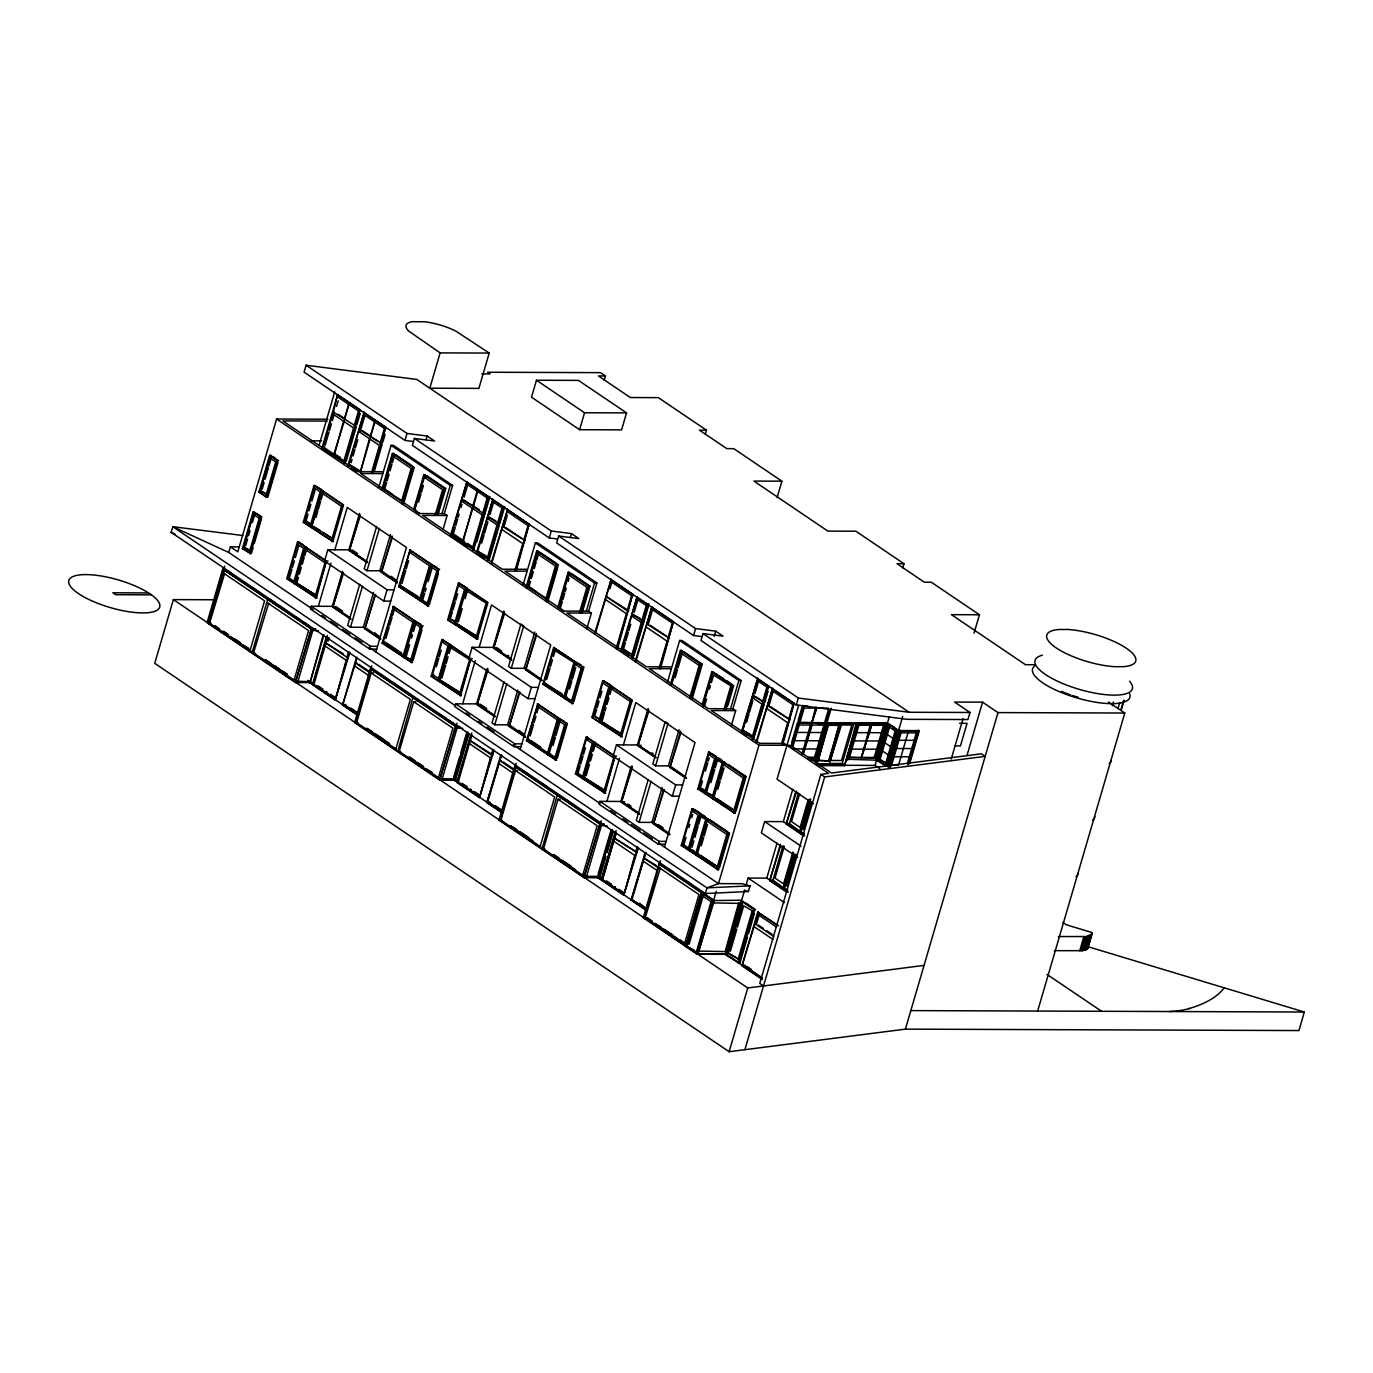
<?xml version="1.0" encoding="UTF-8"?>
<svg xmlns="http://www.w3.org/2000/svg" width="1373" height="1373" viewBox="0 0 1373 1373"><rect width="100%" height="100%" fill="white"/><g stroke="black" fill="none" stroke-linecap="round" stroke-linejoin="round"><path stroke-width="1.5" d="M1062.874 922.45L1066.358 924.801L1092.187 932.593L1092.17 933.777L1086.506 936.54L1058.36 936.558M705.31 893.514L706.958 887.868L718.491 883.611L741.815 883.697L750.053 885.877L748.388 891.523L705.31 893.514L171.144 532.346L172.809 526.7L242.849 535.521M213.862 599.761L173.376 599.606L154.737 663.348L729.132 1051.718L905.408 1029.132L1298.927 1030.557L1304.35 1012.021L1088.051 946.718L1086.918 949.327L1082.37 950.665L1054.224 950.682M223.233 569.297L208.078 623.067M210.412 615.121L213.433 604.807M214.48 601.202L217.586 590.596M218.547 587.301L220.298 581.328M222.615 573.382L224.709 566.225M313.164 609.543L228.742 552.461L230.389 546.814L238.902 546.832M208.765 623.805L224.468 570.121M250.315 651.626L250.624 650.596L209.554 623.205L224.674 573.485M209.829 624.252L210.12 623.222M327.924 419.228L276.608 419.04L237.786 551.809L230.389 546.814M253.095 547.552L251.31 553.662L242.369 548.651L253.113 511.94L260.561 515.939M277.964 462.495L267.821 497.18L266.293 497.163L258.896 492.169L269.64 455.441L271.168 455.441M253.284 513.983L243.141 548.668L250.538 553.662L261.282 516.934L253.885 511.94M253.284 514.309L259.24 518.325L249.594 551.294L243.656 547.278L253.284 514.309L254.812 514.309L252.409 522.564M267.649 494.795L260.166 490.779L269.812 457.81L271.339 457.827L268.936 466.065M245.664 545.63L247.586 539.04M248.547 535.745L250.006 530.802M262.192 489.131L264.114 482.541M265.075 479.246L268.456 467.712M266.122 494.795L275.75 461.843L269.812 457.81M249.766 553.662L260.51 516.934L253.113 511.94M266.293 497.163L277.037 460.453L269.64 455.441M701.603 636.591L693.554 635.51L556.666 542.953L558.691 536.019L695.579 628.577L715.728 631.168L723.125 636.162L702.993 633.571L700.968 640.505L796.289 704.967L906.987 719.332L967.931 719.538L969.99 712.484L909.063 712.261L416.843 379.446L306.11 365.235L304.085 372.152L404.984 440.39L413.033 441.471M254.28 543.468L261.436 518.994M250.04 650.596L264.577 600.859L224.091 573.485M293.719 681.368L294.594 680.322L253.524 652.947L268.645 603.21M253.799 653.994L254.108 652.947M319.12 445.264L334.737 391.854M345.636 463.285L321.9 448.284L337.586 394.6L333.364 412.054L355.641 426.076M322.672 448.284L332.815 413.599M325.195 445.247L329.039 432.066M329.52 430.418L331.459 423.828M332.42 420.533L334.343 413.942M336.557 406.408L338.204 400.744M317.06 598.13L286.768 578.685L297.512 541.957L299.039 541.957M333.57 541.631L303.296 522.186L314.022 485.458L321.471 489.474M314.211 487.827L320.149 491.86L310.504 524.812L304.566 520.796L314.795 485.458L343.542 504.904L332.815 541.631L303.296 522.186M291.986 569.057L289.583 577.295L288.055 577.295L293.994 581.311L303.622 548.342L297.684 544.326M292.466 567.409L294.406 560.819M295.367 557.524L298.73 545.991M310.555 523.817L306.093 520.796L308.033 514.206M308.994 510.91L310.916 504.32M311.877 501.025L315.258 489.492M297.323 575.527L305.081 548.994M312.649 523.113L321.007 494.555M295.452 582.289L316.871 595.745L295.452 582.289L305.081 549.337L306.608 549.337L304.686 555.928M323.444 532.535L333.399 539.263L311.963 525.79L321.608 492.838L323.136 492.838L321.213 499.429M335.39 454.103L334.017 453.691L344.417 420.739M345.567 419.263L344.194 418.851L349.377 403.799M296.98 582.289L298.422 577.346M299.383 574.051L301.322 567.461M302.283 564.166L304.205 557.575M315.91 517.57L317.832 510.962M318.313 509.314L320.733 501.076M334.617 454.103L343.645 420.739M344.812 419.263L348.605 403.782M345.447 460.916L343.919 460.916L353.565 427.947L332.815 413.925M354.114 426.076L358.507 411.008L337.775 396.986L339.303 396.986M344.091 463.285L359.795 409.617L337.586 394.6M344.863 463.285L359.795 409.617M346.219 461.259L356.362 426.574L354.869 426.076M356.911 424.686L360.224 413.393M348.57 465.79L364.257 412.123L347.798 465.79L349.326 465.79M351.093 462.752L352.054 459.457M353.015 456.162L354.938 449.572M355.418 447.924L357.838 439.686M364.652 416.379L360.79 429.56L359.263 429.56L381.54 443.582M351.128 619.034L332.335 606.334L311.345 606.248L310.521 609.08L369.715 649.103L376.7 649.12M390.756 601.099L383.753 601.082L324.56 561.059L327.855 549.749L348.845 549.835L367.655 562.535M315.344 595.745L324.989 562.793L305.081 549.337M331.871 539.246L341.499 506.294L321.608 492.838M315.533 598.13L326.259 561.403L297.512 541.957M332.043 541.631L342.787 504.904L314.022 485.458M294.011 680.322L308.565 630.602L268.061 603.21M295.452 682.535L311.156 628.868L222.769 568.988L207.066 622.656L295.452 682.535L310.023 682.587L323.977 634.892M318.347 606.282L330.962 563.136M334.858 549.784L347.249 507.409L406.442 547.432L375.876 651.952M313.284 628.885L297.598 682.553L295.847 681.368M369.543 438.244L360.515 471.626L370.315 438.244M371.465 436.786L370.092 436.374L375.275 421.305M370.71 436.786L374.503 421.305M310.023 682.587L323.221 634.875M332.335 606.334L342.546 571.408M348.845 549.835L359.469 513.519M371.517 472.604L379.463 445.47L358.713 431.448L360.241 431.448M380.012 443.582L384.406 428.513L363.673 414.492L365.201 414.492M350.372 619.034L332.798 607.158L342.838 572.816M366.883 562.535L349.326 550.659L359.949 514.291M372.323 472.844L385.693 427.123L363.485 412.123M343.61 572.816L332.798 607.158M360.31 515.682L349.326 550.659M373.147 472.638L385.693 427.123M374.503 470.596L382.26 444.08L380.767 443.582M382.81 442.192L385.024 434.657M312.632 683.754L307.672 680.407L314.16 683.771L312.632 683.754L326.311 636.969M327.495 635.407L312.958 685.093L335.166 700.11L349.875 652.398M313.731 685.093L327.581 637.45M328.01 641.225L329.108 637.467M378.776 487.449L391.082 445.35L393.416 445.367L452.609 485.39L444.337 513.639L447.117 515.51L443.067 529.36M381.625 490.23L392.352 453.502L393.897 453.502M382.981 488.187L393.124 453.502L413.479 467.266L402.735 503.994M403.044 501.42L383.187 489.028L392.815 456.076L394.343 456.076L392.421 462.667M392.352 494.194L384.715 489.028L386.637 482.438M387.117 480.79L389.057 474.2M390.018 470.905L391.94 464.314M359.726 584.263L347.712 625.35L350.493 627.238L363.313 627.272L379.686 638.342M376.631 526.494L364.24 568.851L367.003 570.739L379.84 570.773L396.196 581.843M404.984 440.39L407.009 433.456L306.11 365.235M350.493 627.238L362.506 586.151M367.003 570.739L379.394 528.365M334.858 698.788L313.799 684.561L335.63 698.788L346.133 660.259L325.075 646.014M348.519 657.358L346.991 657.341L348.639 651.694M335.166 700.11L349.12 652.398M407.009 433.456L427.157 436.048L434.555 441.042L414.406 438.45L412.381 445.384L549.269 537.941L557.318 539.023M440.115 352.895L429.8 388.216L478.885 388.387L489.217 353.067L455.87 331.116A32.454 9.868 16.3 0 0 424.789 321.763L412.106 321.711A32.454 9.868 16.3 0 0 408.519 330.944L440.115 352.895L489.217 353.067M363.313 627.272L373.525 592.347M379.84 570.773L390.464 534.457M401.517 501.42L411.145 468.468L392.815 456.076M357.924 715.505L342.563 705.104L356.517 657.392M380.681 639.526L364.858 628.834L374.915 594.492M397.192 583.027L381.385 572.335L392.026 535.968M401.963 503.977L412.707 467.266L392.352 453.502M357.272 657.41L342.563 705.104M375.67 594.492L364.858 628.834M392.369 537.358L381.385 572.335M403.508 503.994L414.234 467.266L412.707 467.266M426.128 439.566L427.157 436.048M369.715 649.103L370.538 646.271L311.345 606.248M383.753 601.082L387.066 589.772L327.855 549.749M413.668 509.452L423.811 474.766L425.338 474.766M414.423 509.452L423.982 476.809M419.623 513.674L414.629 510.293L424.274 477.323L425.802 477.341M418.576 502.055L420.979 493.817M421.46 492.169L423.382 485.579M467.506 732.427L453.553 780.156L458.788 782.661L455.081 780.156L439.738 780.104L354.646 722.576L370.35 668.891L372.478 668.908M371.86 665.716L355.83 722.987M357.581 717.015L359.331 711.06M365.716 689.195L371.534 669.303M396.402 749.16L356.637 722.661L371.173 672.942L373.319 672.942M356.911 723.708L357.22 722.679M412.415 662.593L382.123 643.148L393.622 606.437L422.386 625.882L411.643 662.593L382.878 643.148L393.622 606.437M428.925 606.111L398.633 586.649L410.149 549.938L438.897 569.383L428.17 606.094L420.756 601.099L430.899 566.414M410.149 549.938L399.406 586.649L419.125 599.984M385.899 638.462L389.263 626.929M389.743 625.281L392.163 617.043M392.644 615.396L394.566 608.805M401.929 583.628L405.79 570.447M406.271 568.8L408.673 560.544M435.224 514.926L442.604 489.732L424.274 477.323M436.408 515.047L444.148 488.531L423.811 474.766M437.163 515.047L444.921 488.531L424.566 474.766M437.936 515.047L445.693 488.531L427.037 475.916M442.02 513.622L450.275 485.373L391.082 445.35M404.829 655.23L403.302 655.213L412.93 622.261L393.038 608.805M421.357 598.731L419.829 598.714L429.457 565.762L409.549 552.306L411.093 552.306M404.246 657.598L414.389 622.913M409.652 644.675L406.288 656.208L404.76 656.208L412.226 660.224M411.591 638.085L412.552 634.789M413.513 631.494L415.435 624.904M424.738 593.119L422.815 599.709L421.271 599.709L428.754 603.725M425.218 591.471L426.179 588.176M428.101 581.586L431.963 568.405M410.699 660.224L420.344 627.255L414.389 623.239L415.933 623.256M427.226 603.725L436.854 570.773L430.916 566.74L432.444 566.757M410.87 662.593L421.614 625.865L392.867 606.42M427.398 606.094L438.141 569.383L409.377 549.938M412.998 660.567L421.957 629.95M429.526 604.069L438.468 573.468M467.009 481.597L450.55 535.264L467.627 546.814M451.322 535.264L466.46 483.485M473.067 507.735L462.667 540.687L464.04 541.099L453.365 533.874L455.287 527.283M455.767 525.636L457.69 519.045M458.17 517.398L459.148 514.103M461.071 507.512L462.032 504.217M464.091 497.163L467.404 485.853M395.819 749.16L410.355 699.423L371.173 672.942M438.948 777.925L399.183 751.443L413.719 701.706L415.865 701.706M399.457 752.473L399.766 751.443M474.217 506.259L472.844 505.848L477.255 490.779L478.628 491.191M463.267 541.099L472.295 507.718M473.462 506.259L477.855 491.191M461.431 695.751L431.139 676.288L441.883 639.578L443.41 639.578M477.941 639.252L447.667 619.807L458.393 583.079L465.842 587.078M439.892 678.931L432.426 674.898L442.638 639.578L469.755 657.907M456.42 622.432L448.937 618.416L459.166 583.079L487.93 602.524L477.186 639.252L457.466 625.916M436.357 666.677L438.776 658.439M439.257 656.792L441.179 650.201M452.404 611.826L450.464 618.416L448.937 618.416M452.884 610.178L455.287 601.94M455.767 600.293L457.707 593.702M474.097 547.896L472.569 547.896L482.215 514.944L461.465 500.922L462.993 500.922M484.291 513.056L482.764 513.056L487.158 497.987L466.425 483.965M466.236 481.597L488.445 496.597L472.741 550.264L474.286 550.281M473.513 550.281L489.2 496.597M476.671 542.112L489.423 498.485M438.365 678.931L447.993 645.962L442.055 641.946L443.582 641.946M454.892 622.432L464.52 589.463L458.582 585.447M492.907 499.103L476.448 552.77L484.377 558.142M439.823 679.91L461.259 693.365L439.823 679.91L450.052 644.572M456.334 623.411L477.77 636.883L456.334 623.411L466.563 588.09M488.891 557.901L477.718 551.38L492.358 500.991M441.831 678.262L445.693 665.081M446.174 663.434L448.096 656.843M449.057 653.548L450.996 646.958L449.452 646.958L470.888 660.413M458.359 621.763L462.203 608.582M465.104 598.697L467.506 590.459L465.979 590.459L487.415 603.914M481.666 543.142L484.068 534.904M484.549 533.256L487.93 521.723M489.989 514.669L493.851 501.488L492.323 501.471L501.969 507.993L497.558 523.062L499.086 523.062M536.465 380.235L531.505 397.175L579.612 429.698L621.591 429.852L626.534 412.895L578.445 380.39L536.465 380.235L584.555 412.758L626.534 412.895M487.364 557.901L497.009 524.949L487.364 518.428L488.891 518.428M492.135 499.103L503.239 506.603L487.552 560.27L489.08 560.287L499.223 525.602M488.307 560.287L504.011 506.603M491.38 562.295L507.701 509.108M491.62 563.84L507.1 511.151M507.392 515.15L504.08 526.443L502.552 526.443L525.138 540.687M495.413 716.603L476.62 703.886L455.63 703.817L454.806 706.632L514 746.655L521.002 746.689M535.041 698.668L528.039 698.634L468.845 658.611L472.158 647.318L493.147 647.387L511.94 660.104M459.715 693.365L469.36 660.413M476.242 636.866L485.87 603.914M459.904 695.733L470.63 659.023L441.883 639.578M476.414 639.252L487.158 602.524L458.393 583.079M438.365 777.925L452.901 728.188L413.719 701.706M439.738 780.104L455.441 726.437L370.35 668.891M456.952 723.262L439.72 779.692L453.708 779.744L501.334 811.941M462.632 703.834L475.247 660.688M479.143 647.335L491.534 604.961L550.727 645.001L520.178 749.504M457.569 726.437L441.883 780.104L440.201 778.972M453.811 776.775L459.766 756.437M460.95 752.37L466.906 732.015M515.047 569.949L522.77 543.588L501.711 529.343M523.611 540.687L528.021 525.619L506.963 511.374M453.708 779.744L455.458 773.788M456.625 769.807L458.359 763.851M460.693 755.888L462.426 749.933M463.593 745.951L466.494 736.014M458.685 781.494L454.188 779.469L467.867 732.684M468.262 732.444L453.553 780.156M476.62 703.886L486.831 668.96M493.147 647.387L503.754 611.071M515.373 571.168L529.137 524.126L506.946 509.108M494.658 716.586L477.083 704.709L487.724 668.359M511.168 660.104L493.611 648.228L504.251 611.86M516.145 571.168L529.137 524.126M468.811 734.727L455.716 779.486L454.188 779.469M488.067 669.732L477.083 704.709M504.595 613.233L493.611 648.228M457.158 781.477L470.836 734.692M471.78 732.959L457.26 782.661L479.452 797.662L494.16 749.967M458.016 782.661L471.969 734.95M523.062 585.001L535.367 542.919L537.701 542.919L596.895 582.941L588.639 611.191L591.403 613.079L586.786 628.885M525.91 587.781L536.654 551.071L538.182 551.071M526.683 587.781L537.409 551.071L557.764 564.818L547.02 601.546M547.329 598.988L527.472 586.58L537.1 553.628L538.645 553.628L536.706 560.218M536.637 591.763L529 586.597L530.441 581.654M531.402 578.359L533.342 571.769M534.303 568.473L536.225 561.866M504.011 681.832L491.997 722.919L494.778 724.79L507.598 724.841L525.722 737.095M579.612 429.698L584.555 412.758M494.778 724.79L506.791 683.703M511.305 668.291L523.697 625.916L520.916 624.046L508.525 666.42L511.305 668.291L524.126 668.342L542.249 680.596M549.269 537.941L551.294 531.008L414.406 438.45M479.16 796.357L458.084 782.112L479.915 796.357L490.418 757.81L469.36 743.565M491.277 754.91L470.218 740.665L492.804 754.91L491.277 754.91L492.924 749.263M479.452 797.662L493.405 749.95M604.223 380.081L605.424 375.979L600.499 372.649L487.672 372.237L490.144 373.902L481.837 373.885M507.598 724.841L517.827 689.915M524.126 668.342L534.749 632.026M545.802 598.988L555.43 566.019L537.1 553.628M502.226 813.056L486.849 802.673L500.802 754.961M524.967 737.095L509.16 726.403L519.2 692.043M541.477 680.596L525.67 669.904L536.311 633.537M501.729 811.615L487.69 802.124L498.965 763.577L514.755 774.269M513.845 770.167L499.806 760.676L501.454 755.03M546.265 601.546L556.992 564.818L536.654 551.071M501.574 754.961L486.849 802.673M519.955 692.061L509.16 726.403M536.654 634.927L525.67 669.904M547.793 601.546L557.936 566.877M570.413 537.135L571.443 533.599L551.294 531.008M514 746.655L514.824 743.84L455.63 703.817M528.039 698.634L531.351 687.341L472.158 647.318M557.953 607.003L568.096 572.335L569.623 572.335M558.725 607.02L568.868 572.335L589.206 586.082L581.448 612.615M563.908 611.225L558.914 607.844L568.559 574.892L570.087 574.892M562.381 601.271L560.441 607.861L558.914 607.844M562.861 599.623L564.784 593.033M565.264 591.385L566.225 588.073M568.165 581.483L569.126 578.187M616.065 830.528L601.546 880.213L603.073 880.23L599.366 877.725L584.023 877.656L498.931 820.127L514.635 766.46L516.763 766.46M516.145 763.285L500.132 820.539L504.783 804.647M511.168 782.764L512.918 776.809M514.086 772.827L515.819 766.872M517.604 770.51L515.459 770.493L500.922 820.23L540.687 846.729M501.196 821.277L501.505 820.23M556.7 760.161L526.408 740.716L537.907 703.989L566.671 723.434L555.928 760.161L527.181 740.716L537.907 703.989M573.21 703.663L542.936 684.217L553.662 647.49L583.182 666.935L572.455 703.663L565.058 698.651M554.435 647.49L543.691 684.217L563.411 697.553M530.184 736.031L533.548 724.498M534.028 722.85L535.968 716.26M536.929 712.965L538.851 706.374M546.694 679.532L550.075 667.999M550.556 666.351L552.478 659.761M553.456 656.466L555.379 649.875L553.851 649.875L575.27 663.331M579.509 612.495L586.889 587.284L568.559 574.892M580.693 612.615L588.451 586.082L568.096 572.335M582.221 612.615L589.978 586.099L571.322 573.485M586.305 611.191L594.56 582.941L535.367 542.919M549.114 752.782L547.587 752.782L557.232 719.812L537.324 706.357M565.642 696.283L564.114 696.283L573.742 663.331M556.511 757.793L549.046 753.76L558.674 720.465M573.039 701.294L565.573 697.261L575.201 663.983M552.993 745.522L555.396 737.284M555.876 735.636L559.738 722.455M569.503 689.04L571.923 680.785M572.404 679.137L575.768 667.604M554.984 757.776L564.629 724.824L558.691 720.808L560.218 720.808M571.511 701.277L581.139 668.325L575.201 664.309L576.729 664.309M555.173 760.161L565.899 723.434L537.152 703.989M571.683 703.663L582.427 666.935L553.662 647.49M557.301 758.119L567.427 723.434L565.899 723.434M573.811 701.62L583.954 666.935L582.427 666.935M594.972 632.335L611.294 579.149M595.144 634.377L610.693 581.208M609.869 588.966L611.534 583.302M540.104 846.712L554.641 796.992L515.459 770.493M583.233 875.493L543.468 848.995L558.022 799.258L560.15 799.275M543.742 850.041L544.051 848.995M605.716 793.302L575.424 773.857L586.168 737.129L587.695 737.147M622.244 736.803L591.952 717.358L602.696 680.63L610.144 684.646M587.884 739.515L586.34 739.515L592.295 743.531L582.65 776.483L576.711 772.467L586.94 737.129L614.04 755.476M600.705 720.001L593.222 715.968L603.451 680.648L632.215 700.093L621.471 736.803L591.952 717.358M580.161 765.877L578.239 772.467L576.711 772.467M580.642 764.229L583.062 755.991M583.542 754.343L585.464 747.753M596.689 709.378L594.766 715.968L593.222 715.968M597.169 707.73L599.091 701.14M600.052 697.844L601.992 691.254M616.271 648.107L626.363 613.628L605.287 599.383M627.204 610.728L606.145 596.483L628.731 610.728L627.204 610.728L631.614 595.659L610.556 581.414M617.181 647.352L632.73 594.166L610.539 579.149M617.352 649.395L632.73 594.166M599.177 719.984L608.805 687.032L602.867 683.016M637.192 596.671L620.733 650.339L628.662 655.693M583.594 778.869L590.15 756.42M591.351 752.335L594.337 742.141M600.705 720.327L602.507 714.2M604.892 706.048L610.848 685.642M584.109 777.461L605.544 790.934L584.109 777.461L593.754 744.509L595.281 744.509L593.342 751.117M600.636 720.979L622.055 734.435L600.636 720.979L610.264 688.01L611.792 688.027L609.869 694.618M633.193 655.47L622.02 648.948L636.643 598.542M586.117 775.831L589.498 764.298M590.459 761.002L592.381 754.412M602.163 720.979L604.566 712.741M605.047 711.094L606.008 707.799M606.969 704.503L608.908 697.913M629.967 653.291L623.548 648.948L625.47 642.358M625.951 640.71L628.371 632.472M628.851 630.825L630.773 624.234M634.275 612.221L637.587 600.928M631.649 655.47L641.294 622.501L631.649 615.979L633.176 615.996M643.371 620.63L641.843 620.63L646.254 605.562L636.609 599.04M636.437 596.671L647.524 604.171L631.837 657.839L633.365 657.839M632.593 657.839L648.296 604.171M633.966 655.796L648.502 606.059M635.081 661.906L651.986 606.677M635.905 661.391L651.403 608.72M705.224 434.246L706.426 430.161L658.319 397.638L630.344 397.535L598.422 375.962L605.424 375.979M639.715 814.155L620.905 801.454L599.915 801.369L599.091 804.2L658.285 844.223L665.287 844.241M679.326 796.22L672.324 796.203L613.13 756.18L616.443 744.87L637.432 744.955L656.225 757.656M604.017 790.934L613.645 757.965L593.754 744.509M620.527 734.435L630.173 701.466L610.264 688.01M604.189 793.302L614.932 756.574L586.168 737.129M620.699 736.803L631.443 700.076L602.696 680.63M582.65 875.493L597.186 825.757L558.022 799.258M584.023 877.656L599.726 823.989L514.635 766.46M601.237 820.814L584.006 877.261L597.993 877.313L645.619 909.492M606.917 801.403L619.532 758.256M623.428 744.904L635.819 702.53L695.03 742.553L664.463 847.072M601.855 824.006L586.168 877.673L584.486 876.54M598.096 874.344L611.191 829.584M638.462 847.519L623.737 895.23L597.839 877.707L611.792 829.996M659.332 667.518L667.055 641.14L645.996 626.912M667.896 638.239L672.307 623.17L651.248 608.943L652.776 608.943L648.365 624.011L646.837 624.011L669.423 638.256M602.97 879.046L598.474 877.038L612.152 830.236M612.564 830.013L597.839 877.707M620.905 801.454L631.117 766.529M637.432 744.955L648.056 708.64M659.675 668.72L673.422 621.677L651.231 606.677M638.943 814.155L621.385 802.278L632.009 765.911M655.47 757.656L637.896 745.779L648.537 709.412M660.43 668.737L673.422 621.677M605.956 856.701L600.001 877.038L598.474 877.038M607.141 852.633L613.096 832.278M632.369 767.301L621.385 802.278M648.88 710.802L637.896 745.779M601.443 879.046L615.138 832.244M602.387 879.681L613.645 841.134L634.704 855.379L624.2 893.926L602.387 879.681L623.445 893.909M614.503 838.234L637.089 852.479L614.503 838.234L616.151 832.57M602.301 880.213L616.254 832.519M667.347 682.57L679.652 640.47L681.986 640.487L741.18 680.51L732.925 708.76L735.688 710.63L731.071 726.454M670.247 685.127L680.39 650.459L681.918 650.459M671.002 685.144L681.145 650.459L701.5 664.206L691.357 698.891M671.775 684.029L680.836 653.016L682.381 653.016M675.156 677.747L677.558 669.509M678.039 667.844L681.9 654.664M648.313 779.383L636.3 820.47L639.063 822.358L651.9 822.393L670.007 834.647M639.063 822.358L651.077 781.271M655.59 765.859L667.982 723.485L665.201 721.614L652.81 763.972L655.59 765.859L668.411 765.894L686.534 778.148M693.554 635.51L695.579 628.577M635.562 852.461L637.209 846.815M623.737 895.23L637.69 847.519M651.9 822.393L662.112 787.467M668.411 765.894L679.034 729.578M690.104 696.437L699.166 665.407L680.836 653.016M646.511 910.625L631.134 900.225L645.087 852.513M669.252 834.647L653.445 823.954L663.485 789.612M685.762 778.148L669.955 767.456L680.596 731.088M646.014 909.183L631.975 899.693L643.25 861.146L657.289 870.636M658.13 867.736L644.091 858.245L645.756 852.599M690.585 698.891L700.728 664.206L680.39 650.459M645.859 852.53L631.134 900.225M664.257 789.612L653.445 823.954M680.939 732.478L669.955 767.456M692.129 698.891L702.272 664.223L683.617 651.609M714.183 636.454L715.728 631.168M658.285 844.223L659.109 841.392L599.915 801.369M672.324 796.203L675.636 784.893L616.443 744.87M702.289 704.349L711.832 671.723L723.537 678.605M703.062 704.366L712.604 671.723L732.942 685.47L725.785 709.961M702.65 707.232L712.295 674.28L732.152 686.672M704.675 705.602L706.597 699.011M709.481 689.109L710.442 685.814M711.42 682.518L713.342 675.928M687.513 942.479L685.779 946.46L643.233 917.696L658.92 864.012L661.065 864.029M660.43 860.837L644.418 918.108L646.151 912.135M647.318 908.171L650.236 898.217M651.386 894.252L653.136 888.28M660.344 868.062L645.207 917.782L685.745 944.281M645.499 918.829L645.791 917.799M777.101 497.524L781.889 481.185L733.783 448.662L726.798 448.628L699.423 430.127L706.426 430.161M718.868 869.813L681.265 845.408L692.009 808.697L693.537 808.697M735.379 813.314L697.776 788.926L708.519 752.198L715.968 756.214M686.002 837.444L684.08 844.035L682.535 844.017L688.491 848.051L698.119 815.081L692.181 811.065L693.708 811.065M688.886 827.559L689.864 824.263M691.786 817.673L692.747 814.378M702.513 780.945L700.59 787.536L699.063 787.536L705.001 791.552L714.646 758.582L708.708 754.566L710.236 754.584M705.413 771.06L707.816 762.822M708.296 761.174L709.275 757.879M723.811 709.944L730.625 686.672M725.03 709.961L732.187 685.47L711.832 671.723M727.741 705.876L733.714 685.487L732.187 685.47M730.59 708.743L738.846 680.51L679.652 640.47M689.435 850.419L700.161 813.691L688.662 850.419L690.19 850.419M713.943 796.563L706.46 792.53L716.689 757.21L705.19 793.92L706.717 793.937M691.958 847.381L693.88 840.791M694.841 837.496L698.222 825.962M698.703 824.315L701.105 816.077L699.578 816.077L707.061 820.093M710.888 782.644L714.732 769.464M715.213 767.816L717.633 759.578L716.105 759.578L723.571 763.594M697.415 853.045L695.888 853.045L705.516 820.093M712.398 796.546L722.044 763.594M718.68 867.444L697.347 854.04L706.975 820.745M735.207 810.945L713.857 797.541L723.485 764.246M701.277 845.802L703.697 837.564M704.177 835.917L707.541 824.384M717.804 789.303L720.207 781.065M720.688 779.418L724.069 767.885M746.123 735.121L741.369 731.895L757.827 678.228M742.724 729.87L757.278 680.116M745.779 731.603L753.811 737.044L742.639 730.505L752.284 697.553L753.811 697.553M764.006 702.204L752.833 695.665L757.244 680.596L758.771 680.613L754.91 693.794M746.586 722.284L748.989 714.029M749.469 712.381L752.85 700.848M684.389 944.281L698.926 894.544L659.761 868.062M684.664 945.328L684.973 944.281M744.612 890.099L725.836 954.338L697.089 954.218L685.59 946.46L701.277 892.793L703.611 892.793M685.779 946.46L701.466 892.793L658.92 864.012M696.815 910.677L698.565 904.721M701.86 895.436L711.094 901.666L696.214 952.536L686.998 946.289L701.86 895.436L703.388 895.436L689.109 944.264M752.284 737.026L761.929 704.074L752.284 697.553M762.478 702.187L766.889 687.118L757.244 680.596M752.473 739.412L768.159 685.728L757.055 678.228M768.931 685.745L753.228 739.412L764.143 704.727M768.039 691.391L764.727 702.684L763.234 702.187M717.152 867.427L726.798 834.475L706.975 821.071L708.502 821.088M733.68 810.928L743.308 777.976L723.502 764.572L725.03 764.589M717.341 869.813L728.068 833.085L692.009 808.697M733.851 813.314L744.595 776.586L708.519 752.198M756.317 741.42L772.621 688.233M719.469 867.77L729.612 833.085L728.068 833.085M735.979 811.271L746.123 776.586L728.394 764.607M756.54 742.965L772.021 690.276M712.175 900.139L696.471 953.823L725.219 953.926L762.187 978.915M697.089 954.218L712.776 900.551L701.277 892.793M716.243 891.283L697.844 954.235L714.303 900.568M276.608 419.04L758.977 745.196L718.491 883.611L659.229 843.537M781.752 742.999L787.69 722.713L766.632 708.468M788.531 719.812L792.942 704.744L771.883 690.499L773.411 690.516L769 705.568L767.473 705.568L790.059 719.812M782.095 744.149L794.057 703.251L771.866 688.233M782.867 744.166L794.057 703.251M796.289 704.967L798.331 698.033L702.993 633.571M698.771 951.077L725.15 951.575L738.623 902.988M725.802 951.935L740.339 902.233M746.38 884.075L748.131 878.068L766.786 878.119L787.673 892.244M804.2 835.745L783.314 821.638L764.658 821.569L761.346 832.862L797.713 857.456M798.657 705.276L777.049 779.195L813.4 803.771M747.41 937.45L739.858 963.297L726.3 955.162L742.004 901.495L743.531 901.495M727.656 953.171L742.759 901.495L754.79 909.63L739.086 963.297M739.481 959.744L728.291 953.205L742.381 905.047L753.571 911.569M730.402 951.214L736.855 929.126M737.455 927.118L743.325 907.055M791.655 742.707L797.627 722.301L799.155 722.713M798.176 720.413L802.038 707.232M791.071 747.204L803.188 705.773M791.586 747.925L803.789 706.168L802.587 705.362M792.41 748.268L799.206 725.013L797.988 724.189M829.755 710.047L825.911 723.228L799.755 723.125L804.166 708.056L802.948 707.232M737.953 959.744L752.026 911.569M738.331 963.297L754.017 909.613L742.004 901.495M748.577 933.486L754.395 913.594M802.021 753.897L810.688 724.24L812.061 724.652L803.548 753.726M815.648 707.284L811.838 722.764L817.021 707.696M802.776 753.897L812.061 724.652M811.838 722.764L816.403 707.284M766.786 878.119L777.015 843.211M783.314 821.638L792.753 789.355M762.049 979.327L742.021 965.785L757.724 912.118L778.508 925.659M758.48 912.118L742.021 965.785M758.754 916.306L756.54 923.823L755.013 923.823L773.771 936.506M786.849 892.21L769.721 880.625L780.362 844.258M803.377 835.711L786.248 824.126L795.705 791.809M780.705 845.631L769.721 880.625M796.632 791.157L786.248 824.126M793.319 853.114L783.228 887.61L772.93 880.127L783.022 845.648M808.646 800.682L799.755 831.111L789.458 823.628L798.348 793.199M784.309 846.283L774.99 878.119L783.605 883.937L792.908 852.101M799.652 793.766L791.517 821.62L800.116 827.438L808.268 799.584M824.143 724.292L825.362 725.098L815.716 758.068L814.515 757.244L824.143 724.292L817.793 724.258M828.554 709.223L824.692 722.404L825.911 723.228M729.132 1051.718L747.753 987.976L924.046 965.408M817.261 750.962L819.046 744.853M820.848 738.725L824.418 726.489M826.718 718.645L828.365 712.982M816.06 757.553L829.532 711.523M810.087 759.921L816.094 759.956L831.197 708.262M815.802 763.182L827.593 722.816L856.975 723.331L844.584 765.705L819.921 765.619M815.974 763.182L827.782 722.816M816.403 763.577L827.593 722.816M827.49 723.382L828.708 724.223L816.901 764.641L844.069 764.727L842.233 763.491L829.446 763.439L841.872 723.434M818.136 760.831L827.902 724.944L839.092 724.995L829.326 760.882L817.519 760.419L829.326 760.882M787.776 890.167L783.846 888.022L793.937 853.543M804.303 833.668L800.373 831.523L809.864 799.069M784.618 888.022L794.109 855.568M801.128 831.523L810.619 799.069M786.678 886.014L795.98 854.178M803.188 829.532L811.34 801.66M735.688 710.63L711.214 710.545L759.698 743.325L784.189 743.428L828.52 773.394L820.865 774.372L759.75 983.411L763.525 985.951M828.708 760.47L839.092 724.995M744.887 1049.693L824.658 776.929L985.179 756.369L981.403 753.811L831.437 773.016L790.453 745.316L758.977 745.196M842.233 763.491L853.457 725.098M844.584 765.705L856.357 722.919M853.731 734.761L846.575 759.235L875.768 760.161L886.512 723.434L885.293 722.627M854.933 730.676L856.718 724.566M902.782 567.821L903.983 563.737L855.877 531.214L827.885 531.111L753.897 481.082L781.889 481.185M847.175 759.647L857.919 722.936L885.911 723.022L875.768 760.161M847.793 760.058L858.52 723.348L857.318 722.524M849.252 758.188L858.897 725.219L857.679 724.412L885.053 725.322L875.408 758.274L848.051 757.364M861.334 757.81L871.752 724.858L861.334 757.81L870.379 724.446L871.752 724.858M875.408 758.274L874.189 757.45L883.834 724.498M875.751 755.27L880.522 738.949M881.723 734.864L883.508 728.737M879.836 768.623L875.064 765.413L889.223 716.981M887.353 766.426L877.193 760.591L887.936 723.863L894.647 727.381M880.35 752.438L888.691 723.863L897.324 729.698L886.58 766.426M878.583 759.286L888.228 726.317L889.755 726.334L880.127 759.286L887.061 763.972L878.583 759.286L880.127 759.286M879.321 758.548L881.106 752.438M883.491 744.269L885.276 738.159M886.477 734.074L888.262 727.947M885.516 763.972L895.162 731.02L888.228 726.317M885.825 766.426L896.569 729.698L887.936 723.863M887.953 764.383L891.523 752.147M892.725 748.062L898.096 729.715L896.569 729.698M887.936 766.855L902.696 716.414M888.777 766.855L897.719 736.254M889.378 767.267L900.122 730.539L918.777 730.608L909.818 761.208M889.979 767.679L900.722 730.951L899.504 730.127M891.455 765.808L901.083 732.839L917.765 732.907M908.205 732.049L898.577 765.001L892.33 764.984M907.399 763.388L916.546 732.084M907.879 764.881L916.237 736.323M908.703 763.92L918.623 730.608M909.681 763.663L919.241 731.02L918.022 730.196M974.041 633.228L979.447 614.761L931.34 582.238L924.355 582.221L896.981 563.702L903.983 563.737M951.232 759.012L963.039 718.645M966.987 755.476L982.57 702.169L954.595 702.066L969.99 712.484M905.408 1029.132L997.982 712.587L982.57 702.169M1112.302 705.859L1113.434 701.981M1117.982 708.451L1119.681 702.616M1120.986 709.858L1123.835 700.144M1121.037 710.253L1123.886 700.522M1037.645 1011.06L1124.796 713.033L1108.457 701.998M1079.744 950.768L1083.863 936.643M1081.1 950.751L1085.236 936.626M1082.37 950.665L1086.506 936.54M1083.52 950.511L1087.656 936.386M1084.567 950.305L1088.703 936.18M1085.477 950.03L1089.613 935.905M1086.266 949.704L1090.402 935.579M1086.918 949.327L1091.054 935.202M1087.433 948.897L1092.187 932.593M1087.811 948.417L1092.256 933.211M1188.692 1008.709L1193.618 1007.164A308.822 93.896 16.3 0 0 1224.184 987.822M750.053 885.877L706.958 887.868L172.809 526.7L228.742 552.461M358.507 411.008L360.052 411.008M333.364 412.054L334.137 412.054M327.272 421.099L282.889 420.927L357.89 471.643L382.381 471.728M353.565 427.947L355.092 427.964M384.406 428.513L385.95 428.513M370.092 436.374L378.176 441.317M310.916 440.836L321.488 440.87M324.714 446.894L323.187 446.894L343.919 460.916M321.9 448.284L323.427 448.284M334.017 453.691L340.418 457.518M277.037 460.453L278.565 460.453M275.75 461.843L277.277 461.843M382.81 473.599L360.653 473.531L419.863 513.553L444.337 513.639M450.275 485.373L452.609 485.39M444.148 488.531L445.693 488.531M383.187 489.028L384.715 489.028M322.964 490.47L321.419 490.47L310.693 527.181L312.22 527.198M260.166 490.779L264.68 492.787M258.896 492.169L260.424 492.169M488.445 496.597L489.972 496.614M487.158 497.987L488.685 498.004M341.499 506.294L343.044 506.294M503.239 506.603L504.766 506.62L499.806 523.559L498.313 523.062M414.629 510.293L416.156 510.293M485.012 513.553L483.519 513.056M482.215 514.944L483.742 514.944M447.117 515.51L422.627 515.424L502.175 569.211L526.666 569.297M260.51 516.934L262.037 516.952M259.24 518.325L260.767 518.342M304.566 520.796L306.093 520.796M497.009 524.949L498.536 524.949M528.021 525.619L529.549 525.619M311.963 525.79L320.132 530.287M453.365 533.874L451.82 533.874L472.569 547.896M306.436 546.969L304.909 546.952L294.165 583.679L295.693 583.679M243.656 547.278L245.183 547.278M242.369 548.651L243.896 548.668M477.718 551.38L485.682 555.739M324.56 561.059L328.061 561.059M326.259 561.403L316.288 598.13L287.541 578.685L298.267 541.957L325.384 560.287M324.989 562.793L326.517 562.793M556.992 564.818L558.519 564.835M429.457 565.762L430.985 565.762M438.141 569.383L439.669 569.383M223.198 569.4L311.722 628.868L295.435 682.141L309.423 682.192M436.854 570.773L438.382 570.773M527.112 571.168L504.955 571.082L564.149 611.105L588.639 611.191M383.05 571.855L397.278 581.98M286.768 578.685L288.296 578.685M594.56 582.941L596.895 582.941M588.451 586.082L589.978 586.099M527.472 586.58L529 586.597M398.633 586.649L400.178 586.666M467.335 588.09L465.807 588.073L455.064 624.801L456.591 624.801M387.066 589.772L394.051 589.806M148.49 592.93L112.861 592.793L115.692 594.715L151.339 594.835M631.614 595.659L633.142 595.659M267.752 599.143L252.066 652.81M421.528 601.099L420.001 601.099L430.744 564.372L436.7 567.375M647.524 604.171L649.051 604.171M646.254 605.562L647.781 605.562M591.403 613.079L566.912 612.993L646.46 666.763L670.951 666.849M979.447 614.761L951.455 614.658L1025.442 664.686L1035.448 664.721M447.667 619.807L455.819 624.801M644.109 621.128L642.615 620.63M641.294 622.501L642.821 622.518M412.93 622.261L414.474 622.261M209.554 623.205L210.91 623.222M209.245 624.252L210.601 624.252M421.614 625.865L423.141 625.882M420.344 627.255L421.871 627.272M366.54 628.336L380.767 638.479M311.156 628.868L315.721 628.885M219.56 629.074L215.149 625.556M318.553 630.791L312.1 630.344M384.938 641.757L383.393 641.757L403.302 655.213M382.123 643.148L383.651 643.148M450.807 644.589L449.28 644.572L438.536 681.3L440.064 681.3M242.746 644.744L248.719 648.262M370.538 646.271L377.541 646.305M622.02 648.948L623.548 648.948M249.732 651.626L251.105 651.643M253.524 652.947L254.88 652.947M253.216 653.977L254.571 653.994M508.817 655.831L507.409 655.402M405.001 657.598L403.473 657.598L414.217 620.871L420.189 623.874M468.845 658.611L472.346 658.628M470.63 659.023L460.659 695.751L431.911 676.305M700.728 664.206L702.272 664.223M357.049 663.125L355.521 663.125L369.56 672.616M699.166 665.407L700.711 665.407M581.139 668.325L582.684 668.325M671.397 668.72L649.24 668.651L708.434 708.674L732.925 708.76M527.335 669.406L541.58 679.549M432.426 674.898L433.954 674.915M431.139 676.288L432.667 676.305M738.846 680.51L741.18 680.51M309.543 681.66L297.237 681.214M542.936 684.217L544.463 684.217M611.62 685.642L610.093 685.642L599.349 722.37L600.876 722.37M766.889 687.118L768.417 687.135M531.351 687.341L538.336 687.358M326.362 691.494L326.946 691.872M752.833 695.665L754.361 695.682M565.573 697.261L567.1 697.278M415.024 697.673L412.895 697.673L397.775 751.34M565.813 698.668L564.286 698.651L575.03 661.94L581.002 664.944M630.173 701.466L631.7 701.483M761.929 704.074L763.457 704.074M803.789 706.168L807.787 706.185M345.721 704.572L343.404 704.572L357.443 714.063M804.166 708.056L828.297 708.142M997.982 712.587L1124.796 713.033M356.534 711.883L350.853 708.039M557.232 719.812L558.76 719.83M800.665 722.318L826.22 722.816L825.293 722.816M959.59 723.296L967.055 723.331L960.448 745.917L954.853 745.899M828.211 723.228L856.975 723.331M858.52 723.348L886.512 723.434M354.646 722.576L356.791 722.576M828.708 724.223L855.276 723.914M356.637 722.661L357.993 722.679M799.206 725.013L825.362 725.098M858.897 725.219L885.053 725.322M356.328 723.708L357.701 723.708M828.503 725.356L839.692 725.407M564.629 724.824L566.157 724.824M510.825 725.905L525.052 736.048M455.441 726.437L460.024 726.454M462.855 728.342L456.385 727.913M742.639 730.505L744.183 730.522M895.162 731.02L896.689 731.02L893.222 728.668M900.722 730.951L919.241 731.02M795.585 732.427L808.285 732.478M809.04 732.478L821.74 732.53M855.276 732.65L867.959 732.684M868.731 732.684L881.415 732.736M899.555 740.27L914.143 740.322M529.223 739.326L527.695 739.326L547.587 752.782M795.293 740.682L805.865 740.716M806.638 740.716L819.321 740.768M852.856 740.888L865.556 740.922M866.312 740.939L879.012 740.974M526.408 740.716L527.936 740.716M595.093 742.141L593.565 742.141L582.821 778.851L584.366 778.869M389.572 743.497L366.368 728.342M514.824 743.84L521.826 743.857M641.122 745.299L638.805 745.282L655.47 756.557M895.059 748.508L911.741 748.56M792.873 748.92L803.462 748.954M804.218 748.954L816.918 749.006M850.453 749.126L863.136 749.16M863.909 749.177L876.609 749.212M399.183 751.443L400.538 751.443M398.874 752.473L400.247 752.473M653.102 753.399L651.712 752.97M549.046 753.76L550.573 753.76M549.303 755.15L547.758 755.15L558.502 718.422L564.475 721.443M892.656 756.746L909.321 756.798M613.13 756.18L616.631 756.18M614.932 756.574L604.944 793.302L576.197 773.857M808.165 757.227L814.515 757.244M850.162 757.364L874.189 757.45M807.667 758.033L815.716 758.068M613.645 757.965L615.173 757.965M811.477 759.526L815.476 759.544M877.193 760.591L878.72 760.591M499.806 760.676L501.334 760.693M724.858 762.204L723.314 762.204L712.587 798.932L714.114 798.932M815.665 763.8L830.047 763.851M843.966 765.293L875.064 765.413M671.62 766.975L685.865 777.101M432.117 772.278L426.179 768.777M575.424 773.857L576.952 773.857M744.595 776.586L746.123 776.586M743.308 777.976L744.853 777.976M675.636 784.893L682.638 784.927M697.776 788.926L699.32 788.926M470.664 789.046L471.231 789.441M706.46 792.53L710.957 794.555M559.309 795.224L557.181 795.224L542.06 848.892M713.857 797.541L715.384 797.541M624.595 801.781L622.278 801.781L638.943 813.039M487.69 802.124L490.007 802.141M500.819 809.452L495.138 805.591M708.331 818.703L706.803 818.703L696.06 855.413L697.587 855.43M498.931 820.127L502.278 820.23M500.613 821.26L501.986 821.277M789.458 823.628L787.141 823.628L804.629 835.453M655.11 823.457L669.337 833.6M599.726 823.989L604.309 824.006M607.141 825.911L600.688 825.465M726.798 834.475L728.325 834.475M659.109 841.392L666.111 841.426M681.265 845.408L682.793 845.425M543.468 848.995L544.824 848.995M543.159 850.041L544.532 850.041M697.347 854.04L698.874 854.04M644.091 858.245L656.157 865.368M772.93 880.127L770.613 880.11L788.102 891.952M614.95 886.615L615.516 886.992M631.975 899.693L646.786 909.183M712.776 900.551L740.922 900.242M711.094 901.666L712.621 901.683M739.223 903.4L712.862 902.902M754.017 909.613L755.545 909.63L745.247 902.662M759.303 914.418L757.776 914.401L776.517 927.084M643.233 917.696L646.58 917.799M644.915 918.829L646.271 918.829M684.08 945.31L685.453 945.328M686.998 946.289L694.669 950.459M685.59 946.46L687.118 946.46M728.291 953.205L736.254 957.565M726.3 955.162L727.827 955.162M745.213 965.288L742.896 965.27L761.655 977.954M910.831 1010.597L1304.35 1012.021M558.691 536.019L578.84 538.611L571.443 533.599M798.331 698.033L909.063 712.261M744.286 890.425L748.388 891.523M171.144 532.346L175.006 534.114M887.353 734.572L892.553 738.09M884.933 742.81L891.866 747.496M882.53 751.048L889.464 755.734M877.948 760.591L884.864 765.259M798.537 722.301L799.755 723.125M338.256 414.32L343.284 417.718M362.472 430.693L369.183 435.241M479.246 509.658L462.014 499.034L482.764 513.056M495.876 520.899L487.913 516.54L497.558 523.062M505.83 527.627L521.637 538.319M640.161 618.451L632.198 614.109L641.843 620.63M650.133 625.196L665.922 635.871M755.974 696.763L762.393 701.105M770.751 706.769L788.308 718.628M395.578 454.652L412.535 466.116M539.881 552.221L556.837 563.685M726.935 680.888L732.015 684.338M814.875 759.132L816.094 759.956M820.865 774.372L824.658 776.929M361.288 471.626L349.068 464.4L361.168 472.587M467.386 543.365L472.415 546.763M351.213 468.09L356.328 471.557M1046.947 974.349L1101.575 1011.283M272.643 456.454L275.595 458.445M718.937 758.205L721.889 760.213M764.658 821.569L801.025 846.146M357.409 553.456L352.535 550.178L350.218 550.161L366.883 561.437M391.099 576.231L395.819 579.955M501.694 651.025L496.837 647.73L494.503 647.73L511.168 658.989M418.027 596.483L399.921 585.258L419.829 598.714M451.957 619.412L454.926 621.437M562.329 694.052L544.206 682.827L564.114 696.283M596.242 716.981L599.212 718.989M702.084 788.548L705.053 790.556M717.049 798.657L731.912 808.714M300.515 542.97L303.484 544.961M695.013 809.692L700.934 813.708M702.41 814.704L705.379 816.712M710.098 819.904L727.827 831.884M748.131 878.068L784.498 902.645M342.512 611.054L336.025 606.66L333.708 606.66L350.372 617.919M374.572 632.73L379.308 636.437M486.797 708.605L480.31 704.229L477.993 704.212L494.658 715.487M518.857 730.299L523.594 734.006M627.839 803.977L631.082 806.174M658.285 824.572L663.142 827.85M246.659 548.273L249.646 550.281M386.585 642.89L401.517 652.982M530.87 740.442L540.825 747.169M694.446 851.037L689.95 849.029L695.888 853.045M700.522 855.156L715.384 865.196M321.917 615.464L325.384 617.816M330.618 621.351L337.586 626.054M342.804 629.589L349.772 634.292M354.989 637.827L361.957 642.53M368.925 647.249L455.664 705.894M466.202 713.016L469.686 715.367M478.388 721.254L481.872 723.605M487.089 727.141L494.057 731.86M513.21 744.801L599.95 803.445M610.487 810.585L615.705 814.103M622.673 818.823L627.89 822.358M631.374 824.71L640.075 830.596M643.559 832.948L652.278 838.834M757.724 912.118L777.753 925.659M758.256 924.99L763.371 928.44M766.769 930.757L771.883 934.206M754.172 926.724L772.913 939.407M227.094 570.602L232.363 574.171M253.473 588.433L258.759 592.003M269.314 599.143L274.583 602.713M278.101 605.098L286.906 611.036M295.693 616.992L300.979 620.562M304.497 622.93L309.766 626.5M379.566 673.697L384.886 677.301M393.759 683.291L402.615 689.28M406.168 691.683L411.488 695.27M422.112 702.461L430.985 708.468M439.841 714.458L445.161 718.045M448.714 720.447L454.034 724.034M523.868 771.266L529.171 774.853M541.58 783.245L546.9 786.849M566.414 800.03L575.27 806.02M584.143 812.009L589.446 815.613M668.153 868.817L673.474 872.421M685.882 880.814L691.203 884.401M702.822 892.793L712.656 899.452M370.933 668.891L456.025 726.437M515.218 766.46L600.31 823.989M659.503 864.012L713.548 900.551M343.25 653.788L325.916 643.113L346.991 657.341M358.799 664.309L369.337 671.431M503.102 761.878L513.622 769M354.68 666.025L368.719 675.516M746.758 966.317L751.374 969.441M743.668 965.27L762.41 977.954M729.544 956.329L734.709 959.813M317.832 685.711L322.947 689.177M330.361 694.189L335.475 697.656M462.117 783.279L467.249 786.746M474.646 791.74L479.761 795.207M606.403 880.831L611.534 884.298M618.931 889.309L624.046 892.776M639.423 903.159L644.349 907.004M344.16 704.572L358.199 714.063M488.462 802.124L502.501 811.615M453.21 778.817L441.522 778.783M597.512 876.386L585.808 876.334M309.869 681.969L314.503 685.093L308.341 681.969M309.097 681.969L357.031 714.372M223.645 631.305L228.622 634.669M235.246 639.149L240.206 642.513M265.967 659.932L270.944 663.279M274.257 665.527L279.217 668.891M282.529 671.122L287.506 674.486L265.195 659.915M367.14 728.342L372.323 731.843M375.773 734.177L384.406 740.013M409.686 757.107L414.869 760.608M418.319 762.942L423.502 766.443M516.608 829.395L510.653 825.894L533.084 841.065M520.058 831.729L528.691 837.564M553.988 854.658L559.154 858.159M562.604 860.493L571.237 866.329M647.352 917.799L652.381 921.197M660.894 926.964L654.938 923.463L677.37 938.617M664.343 929.298L672.976 935.133M679.824 939.75L686.534 944.281M222.872 631.305L227.849 634.669M231.162 636.9L241.082 643.628M408.914 757.107L422.712 766.443M553.199 854.658L575.63 869.83M173.376 599.606L747.753 987.976M1078.371 697.312A46.339 14.09 16.3 0 1 1072.553 695.545M1070.648 694.91A46.339 14.09 16.3 0 1 1061.483 691.426M1078.217 873.159A50.681 15.412 16.3 0 1 1076.054 876.695M1094.899 816.66A50.681 15.412 16.3 0 1 1092.736 820.213M1111.444 760.11A50.681 15.412 16.3 0 1 1109.281 763.663M1129.601 693.708A50.681 15.412 16.3 0 1 1077.153 697.999A50.681 15.412 16.3 0 1 1034.59 666.094M1129.533 681.145A50.681 15.412 16.3 0 1 1078.577 689.16A50.681 15.412 16.3 0 1 1042.416 655.196M1189.602 1008.417A115.366 35.08 16.3 0 1 1169.607 1011.523M270.395 455.441L259.651 492.169L267.066 497.163L277.792 460.453L270.395 455.441M692.764 808.697L682.021 845.425L718.096 869.813L728.84 833.085L692.764 808.697M709.292 752.198L698.548 788.926L734.624 813.314L745.367 776.586L709.292 752.198M840.688 724.995L830.305 760.47L841.495 760.505L851.861 725.03L840.688 724.995M1067.834 629.469L1058.789 629.503A46.339 14.09 16.3 0 0 1056.661 648.21A46.339 14.09 16.3 0 0 1114.722 666.694L1123.749 666.66A46.339 14.09 16.3 0 0 1125.894 647.953A46.339 14.09 16.3 0 0 1067.834 629.469M150.035 593.891L146.019 591.385A47.351 14.399 16.3 0 0 71.156 577.518A47.351 14.399 16.3 0 0 118.988 609.852A47.351 14.399 16.3 0 0 153.433 596.38L150.035 593.891"/></g></svg>
